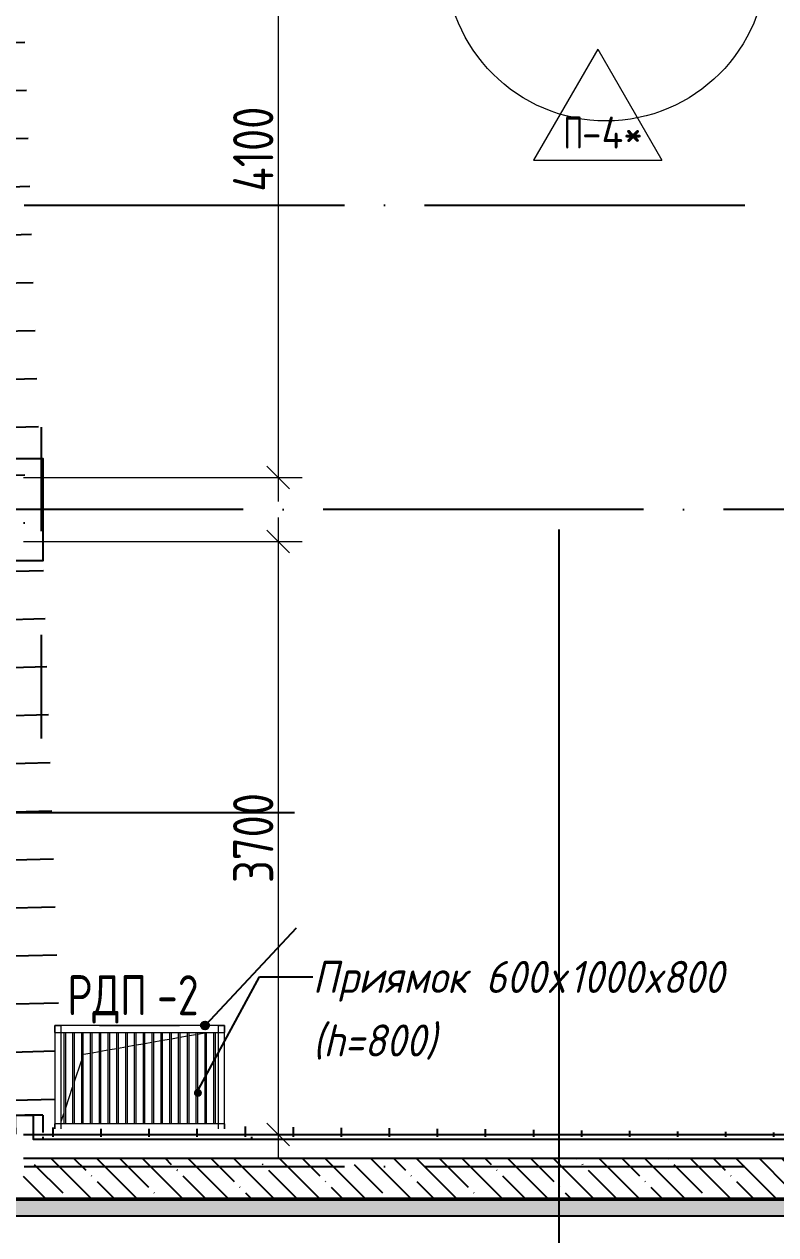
# Model space of a CAD drawing. Header units: millimetres. Extents: x -68946 to 288321, y -402657 to 324925.
# Drawn here: x 158210 to 162902, y 116795 to 124352 of the extents above; entities that cross this region are included whole.
import ezdxf

# ---------------------------------------------------------------- set-up
doc = ezdxf.new("R2010")
doc.units = ezdxf.units.MM
doc.linetypes.add('ADSK_Линия сетки', pattern=[2500, 2000, -250, 0, -250])
doc.layers.get('Defpoints').update_dxf_attribs({"color": 250})
for name, color, linetype, lineweight in [('A-ANNO-DIMS', 250, 'Continuous', 9), ('A-AREA-BNDY', 7, 'Continuous', 5), ('A-AREA-IDEN', 250, 'Continuous', 9), ('A-DETL-1', 250, 'Continuous', 53), ('A-FLOR-IDEN', 7, 'Continuous', 9), ('A-GENM', 7, 'Continuous', 9), ('A-GENM-IDEN', 250, 'Continuous', 9), ('A-WALL', 250, 'Continuous', 9), ('A-WALL-1', 250, 'Continuous', 50), ('A-WALL-2', 250, 'Continuous', 5), ('G-ANNO-SYMB-3', 250, 'Continuous', 9), ('G-ANNO-TEXT', 250, 'Continuous', 9), ('I-WALL', 7, 'Continuous', 9), ('I-WALL-1', 250, 'Continuous', 5), ('S-FNDN', 7, 'Continuous', 9), ('Оси-1', 250, 'ADSK_Линия сетки', 9)]:
    doc.layers.add(name, color=color, linetype=linetype, lineweight=lineweight)
doc.layers.add('A-FLOR-PATT-1', color=7, linetype='Continuous', lineweight=5, true_color=0xffffff)
doc.styles.add('GOST Common_1', font='', dxfattribs={"width": 0.9, "height": 250})
doc.styles.add('GOST Common_2', font='', dxfattribs={"width": 0.8, "height": 350})
doc.styles.add('ISOCPEUR', font='isocpeur.ttf', dxfattribs={"width": 0.8, "height": 100})
doc.styles.add('ISOCPEUR_1', font='isocpeur.ttf', dxfattribs={"width": 0.9, "height": 250})
doc.styles.add('ISOCPEUR_I', font='isocpeui.ttf', dxfattribs={"width": 0.9, "height": 12.5})
doc.styles.add('А3', font='ГОСТ тип А.ttf')
doc.styles.get('GOST Common_1').set_extended_font_data('GOST Common')
doc.styles.get('GOST Common_2').set_extended_font_data('GOST Common')
doc.dimstyles.new('ADSK_Основной_2_5_мм', dxfattribs={"dimscale": 304.8, "dimtxt": 0.824897, "dimasz": 0.463911, "dimexe": 0.492126, "dimexo": 0.001615, "dimgap": 0.098425, "dimtad": 1, "dimdec": 0, "dimlfac": 304.8, "dimdsep": 46, "dimtxsty": 'GOST Common_1', "dimblk1": 'OBLIQUE', "dimblk2": 'OBLIQUE', "dimsah": 1, "dimcen": 0.09, "dimdle": 0.492126, "dimazin": 0, "dimtfac": 1, "dimtdec": 4, "dimtix": 1, "dimtmove": 0, "dimatfit": 3, "dimfxl": 1, "dimtvp": 1, "dimtolj": 1, "dimtzin": 0, "dimlwd": 9, "dimlwe": 9, "dimarcsym": 2})

# ---------------------------------------------------------------- blocks, each defined once
blk = doc.blocks.new('230_Приямок стенки вертикально _Фунд_Плита_ - 230_Приямок стенки вертикально _Фунд_Плита_-33309263-АР1_Маркировочный план подвала_ Блок 2_ 3')
at = {"layer": 'S-FNDN'}
for p, q in [((88.3, 227.3), (131.8, 235)), ((143.3, 237.1), (186.7, 244.7)), ((198.3, 246.8), (241.7, 254.4)), ((253.3, 256.5), (296.7, 264.1)), ((308.3, 266.2), (351.7, 273.8)), ((363.3, 275.9), (406.7, 283.5)), ((-350, 150), (-308.2, 157.4)), ((-296.8, 159.4), (-253.2, 167.1)), ((-241.8, 169.1), (-198.2, 176.8)), ((-186.8, 178.8), (-143.2, 186.5)), ((-131.8, 188.5), (-88.2, 196.2)), ((-76.8, 198.2), (-33.2, 205.9)), ((-21.7, 207.9), (21.8, 215.6)), ((33.2, 217.6), (76.8, 225.3)), ((-406.5, -19.5), (-363.4, 109.7)), ((-351.5, 145.5), (-350, 150)), ((-461.5, -184.6), (-418.5, -55.5)), ((-490, -270), (-473.5, -220.5))]:
    blk.add_line(p, q, dxfattribs=at)
blk = doc.blocks.new('Решетка металлическая РМ-2 _1000x600_ - Решетка металлическая РМ-2 _1000x600_-V116-АР1_Маркировочный план подвала_ Блок 2_ 3')
at = {"layer": 'A-GENM'}
for p, q in [((0, 615), (0, 660)), ((1060, 660), (0, 660)), ((0, 660), (40, 660)), ((0, 660), (0, 14.8)), ((0, 615), (1060, 615)), ((40, 14.8), (40, 660)), ((56.5, 615), (56.5, 45)), ((68.5, 45), (68.5, 615)), ((111.5, 615), (111.5, 45)), ((123.5, 45), (123.5, 615)), ((166.5, 615), (166.5, 45)), ((178.5, 45), (178.5, 615)), ((221.5, 615), (221.5, 45)), ((233.5, 45), (233.5, 615)), ((276.5, 615), (276.5, 45)), ((288.5, 45), (288.5, 615)), ((331.5, 615), (331.5, 45)), ((343.5, 45), (343.5, 615)), ((386.5, 615), (386.5, 45)), ((398.5, 45), (398.5, 615)), ((441.5, 615), (441.5, 45)), ((453.5, 45), (453.5, 615)), ((496.5, 615), (496.5, 45)), ((508.5, 45), (508.5, 615)), ((551.5, 615), (551.5, 45)), ((563.5, 45), (563.5, 615)), ((606.5, 615), (606.5, 45)), ((618.5, 45), (618.5, 615)), ((661.5, 615), (661.5, 45)), ((673.5, 45), (673.5, 615)), ((716.5, 615), (716.5, 45)), ((728.5, 45), (728.5, 615)), ((771.5, 615), (771.5, 45)), ((783.5, 45), (783.5, 615)), ((826.5, 615), (826.5, 45)), ((838.5, 45), (838.5, 615)), ((881.5, 615), (881.5, 45)), ((893.5, 45), (893.5, 615)), ((936.5, 615), (936.5, 45)), ((948.5, 45), (948.5, 615)), ((991.5, 615), (991.5, 45)), ((1003.5, 45), (1003.5, 615)), ((1020, 660), (1060, 660)), ((1020, 660), (1020, 14.8)), ((1060, 14.8), (1060, 660)), ((1060, 660), (1060, 615)), ((0, 14.8), (0, 45)), ((1060, 45), (0, 45)), ((1060, 45), (1060, 14.8))]:
    blk.add_line(p, q, dxfattribs=at)
blk = doc.blocks.new('AAR_СКБ_Марка_Помещения - Номер-17325395-АР1_Маркировочный план подвала_ Блок 2_ 3')
at = {"layer": 'A-AREA-IDEN'}
blk.add_circle((0, 1.502), 4, dxfattribs=at)
blk = doc.blocks.new('_Oblique')
at = {"color": 0, "linetype": 'ByBlock', "lineweight": -2}
blk.add_line((-0.5, -0.5), (0.5, 0.5), dxfattribs=at)
blk = doc.blocks.new('*D5537')
at = {"layer": 'A-ANNO-DIMS', "color": 0, "lineweight": 9, "transparency": 16777216}
for p, q in [((159795.4, 121272.3), (159795.4, 117272.3)), ((158206.1, 121122.3), (159945.4, 121122.3)), ((158206.1, 117422.3), (159945.4, 117422.3))]:
    blk.add_line(p, q, dxfattribs=at)
at = {"layer": 'Defpoints', "color": 0, "transparency": 16777216}
for p in [(158205.6, 121122.3), (158205.6, 117422.3), (159795.4, 117422.3)]:
    blk.add_point(p, dxfattribs=at)
at = {"layer": 'A-ANNO-DIMS', "color": 0, "lineweight": 9, "transparency": 16777216, "xscale": 141.4, "yscale": 141.4, "zscale": 141.4}
for p, rotation in [((159795.4, 121122.3), 90), ((159795.4, 117422.3), 270)]:
    blk.add_blockref('_Oblique', p, dxfattribs=dict(at, rotation=rotation))
at = {"layer": 'A-ANNO-DIMS', "color": 0, "lineweight": 25, "transparency": 16777216, "insert": (159639.7, 119272.3), "char_height": 251.43, "width": 756.843, "attachment_point": 5, "rotation": 90, "style": 'А3'}
blk.add_mtext('\\A1;3700', dxfattribs=at)
blk = doc.blocks.new('*D5538')
at = {"layer": 'A-ANNO-DIMS', "color": 0, "lineweight": 9, "transparency": 16777216}
for p, q in [((159795.4, 125772.3), (159795.4, 121372.3)), ((158205.9, 125622.3), (159945.4, 125622.3)), ((158206.1, 121522.3), (159945.4, 121522.3))]:
    blk.add_line(p, q, dxfattribs=at)
at = {"layer": 'Defpoints', "color": 0, "transparency": 16777216}
for p in [(158205.4, 125622.3), (158205.6, 121522.3), (159795.4, 121522.3)]:
    blk.add_point(p, dxfattribs=at)
at = {"layer": 'A-ANNO-DIMS', "color": 0, "lineweight": 9, "transparency": 16777216, "xscale": 141.4, "yscale": 141.4, "zscale": 141.4}
for p, rotation in [((159795.4, 125622.3), 90), ((159795.4, 121522.3), 270)]:
    blk.add_blockref('_Oblique', p, dxfattribs=dict(at, rotation=rotation))
at = {"layer": 'A-ANNO-DIMS', "color": 0, "lineweight": 25, "transparency": 16777216, "insert": (159639.7, 123572.3), "char_height": 251.43, "width": 726.16, "attachment_point": 5, "rotation": 90, "style": 'А3'}
blk.add_mtext('\\A1;4100', dxfattribs=at)
blk = doc.blocks.new('AAR_СКБ_Марка_Перекрытия - Марка пола-17325028-АР1_Маркировочный план подвала_ Блок 2_ 3')
at = {"layer": 'A-FLOR-IDEN'}
for p, q in [((0, 6.932), (-4.002, 0)), ((0, 6.932), (4.002, 0)), ((-4.002, 0), (4.002, 0))]:
    blk.add_line(p, q, dxfattribs=at)
blk = doc.blocks.new('ADSK_Марка_Перемычка - Экземпляр_ADSK_Позиция-34100395-АР1_Маркировочный план подвала_ Блок 2_ 3')
at = {"layer": 'A-GENM-IDEN'}
blk.add_line((-2.5, 0), (2.5, 0), dxfattribs=at)

msp = doc.modelspace()

# ---------------------------------------------------------------- hatches: boundary and pattern name
at = {"layer": 'A-FLOR-PATT-1', "lineweight": 25}
h = msp.add_hatch(dxfattribs=at)
h.set_pattern_fill('FP_132', color=256, style=0, pattern_type=2)
h.set_pattern_definition([(1.506, (239676.48, 161493.3), (-7.6825, 299.8987), []), (91.468, (239676.48, 161493.3), (-296.0317, -7.7859), [])])
h.paths.add_polyline_path([(158145.9605, 117422.2725), (158214.7451, 117434.3562), (158214.7451, 117542.2725), (158325.5794, 117542.2725), (158325.5794, 117453.8269), (158400.5784, 117467.0023), (158400.5784, 118102.2725), (158429.5278, 118102.2725), (158325.5794, 121070.4198), (158325.5794, 121002.2725), (158214.7451, 121002.2725), (158214.7451, 121642.2725), (158305.5524, 121642.2725), (158166.1675, 125622.2765), (158060.5784, 125622.2765), (158060.5784, 121522.2725), (158205.5794, 121522.2725), (158205.5794, 121122.2725), (158060.5784, 121122.2725), (158060.5784, 117422.2725)])
h.paths.add_polyline_path([(158152.159, 126022.2765), (158060.5784, 128637.2731), (158060.5784, 126022.2765)])
h = msp.add_hatch(dxfattribs=at)
h.set_pattern_fill('FP_133', color=256, style=0, pattern_type=2)
h.set_pattern_definition([(90, (161690.57, 114114.67), (-300, 2e-14), []), (180, (161690.57, 114114.67), (-3e-14, -220.44), [])])
h.paths.add_polyline_path([(165305.5794, 117407.2731), (165305.5794, 117407.4384), (159460.5784, 117471.9415), (159460.5784, 117457.106), (158400.5784, 117457.106), (158400.5784, 117467.0023), (158325.5794, 117453.8269), (158325.5794, 117434.3562), (158214.7451, 117434.3562), (158145.9605, 117422.2725), (158205.5794, 117422.2725), (158205.5794, 117407.2731), (162404.6285, 117407.2731)])
at = {"layer": 'A-WALL', "lineweight": 25}
msp.add_hatch(color=256, dxfattribs=at).paths.add_polyline_path([(165705.5577, 117014.2731), (165705.5577, 117022.2725), (149255.6387, 117022.2731), (149255.6387, 117014.2731), (165305.5794, 117014.2731)])
at = {"layer": 'A-WALL-2', "lineweight": 25}
h = msp.add_hatch(dxfattribs=at)
h.set_pattern_fill('FP_3', color=256, style=0, pattern_type=2)
h.set_pattern_definition([(0, (12755.58, 117197.27), (120.968, 69.841), [80.645, -161.29]), (120, (12755.58, 117197.27), (-120.96808, 69.84086), [80.645, -161.29]), (60, (12755.58, 117197.27), (-8e-05, 139.68186), [0, -161.29, 80.645, 0])])
h.paths.add_polyline_path([(165705.5577, 116912.2731), (165713.5577, 116912.2731), (165713.5577, 117014.2731), (149247.6387, 117014.2731), (149247.6387, 116912.2731), (149255.6387, 116912.2731), (149255.6387, 116914.2731), (165705.5577, 116914.2731)])
at = {"layer": 'G-ANNO-TEXT', "lineweight": 25}
h = msp.add_hatch(color=256, dxfattribs=at)
edge = h.paths.add_edge_path()
edge.add_arc((159338.884, 118102.2725), 25, 0, 360)
h = msp.add_hatch(color=256, dxfattribs=at)
edge = h.paths.add_edge_path()
edge.add_arc((159294.4846, 117681.1863), 25, 0, 360)
at = {"layer": 'I-WALL-1', "lineweight": 25}
h = msp.add_hatch(dxfattribs=at)
h.set_pattern_fill('FP_1', color=256, style=0, pattern_type=2)
h.set_pattern_definition([(135, (12755.58, 117197.27), (-142.5612, -142.5612), []), (135, (12898.14, 117197.27), (-142.5612, -142.5612), [252.016, -50.403, 3.353, -47.05])])
h.paths.add_polyline_path([(165305.5784, 117022.2731), (165305.5784, 117272.2731), (158205.5784, 117272.2731), (158205.5784, 117022.2731), (162404.6285, 117022.2731)])

# ---------------------------------------------------------------- linework, layer by layer
at = {"lineweight": 25}
msp.add_line((159908.0814, 118709.1124), (159338.884, 118102.2725), dxfattribs=at)
at = {"layer": 'A-AREA-BNDY', "lineweight": 25, "flags": 128}
msp.add_lwpolyline([(165335.5577, 128652.2731), (158045.5784, 128652.2731), (158045.5784, 126142.2765), (158325.3913, 126142.2765), (158325.3913, 125502.2765), (158045.5784, 125502.2765), (158045.5784, 121642.2725), (158325.5794, 121642.2725), (158325.5794, 121002.2725), (158045.5784, 121002.2725), (158045.5784, 117542.2725), (158205.5794, 117542.2725), (158265.5794, 117542.2725), (158265.5794, 117392.2731), (165335.5577, 117392.2731)], dxfattribs=at)
at = {"layer": 'A-DETL-1', "lineweight": 25}
msp.add_line((165815.5577, 116912.2731), (149145.6387, 116912.2731), dxfattribs=at)
at = {"layer": 'A-WALL-1', "lineweight": 25}
for p, q in [((165305.5784, 117272.2731), (158205.5784, 117272.2731)), ((149247.6387, 117014.2731), (165713.5577, 117014.2731)), ((165305.5794, 117022.2731), (149255.6387, 117022.2731)), ((149145.6387, 116914.2731), (165815.5577, 116914.2731))]:
    msp.add_line(p, q, dxfattribs=at)
at = {"layer": 'G-ANNO-SYMB-3', "lineweight": 25}
for p, q in [((158318.7592, 121188.394), (158318.7592, 121836.0052)), ((161550.117, 116251.1459), (161550.117, 121198.8044)), ((158318.7592, 119893.1716), (158318.7592, 120540.7828)), ((156669.1983, 119430.8492), (159896.4329, 119430.8492))]:
    msp.add_line(p, q, dxfattribs=at)
at = {"layer": 'G-ANNO-TEXT', "lineweight": 25}
for p, q in [((159284.83, 117678.9846), (159679.2862, 118405.1105)), ((159679.2862, 118405.1105), (160011.0079, 118405.1105))]:
    msp.add_line(p, q, dxfattribs=at)
msp.add_circle((159338.884, 118102.2725), 25, dxfattribs=at)
at = {"layer": 'I-WALL', "lineweight": 25}
for p, q in [((158214.7451, 121642.2725), (158325.5794, 121642.2725)), ((158325.5794, 121642.2725), (158325.5794, 121002.2725)), ((158325.5794, 121002.2725), (158214.7451, 121002.2725)), ((158325.5794, 117542.2725), (158214.7451, 117542.2725)), ((158325.5794, 117542.2725), (158325.5794, 117434.3562)), ((158325.5794, 117407.2731), (158325.5794, 117392.2731)), ((158325.5794, 117392.2731), (165185.5794, 117392.2731))]:
    msp.add_line(p, q, dxfattribs=at)
at = {"layer": 'S-FNDN', "lineweight": 25}
msp.add_line((159630.5784, 117392.2731), (159630.5784, 117407.2731), dxfattribs=at)
at = {"layer": 'Оси-1', "lineweight": 25}
for p, q in [((78205.6799, 123222.2725), (169576.458, 123222.2725)), ((169576.458, 121322.3919), (112075.5784, 121322.3919)), ((78205.6799, 117222.2725), (169576.458, 117222.2725))]:
    msp.add_line(p, q, dxfattribs=at)

# ---------------------------------------------------------------- block references
at = {"layer": 'A-AREA-IDEN', "lineweight": 25, "xscale": 250, "yscale": 250, "zscale": 99.99999999999993}
msp.add_blockref('AAR_СКБ_Марка_Помещения - Номер-17325395-АР1_Маркировочный план подвала_ Блок 2_ 3', (161842.6283, 124373.1491), dxfattribs=at)
at = {"layer": 'A-FLOR-IDEN', "lineweight": 25, "xscale": 99.99999999999993, "yscale": 99.99999999999993, "zscale": 99.99999999999993}
msp.add_blockref('AAR_СКБ_Марка_Перекрытия - Марка пола-17325028-АР1_Маркировочный план подвала_ Блок 2_ 3', (161790.5681, 123504.2494), dxfattribs=at)
at = {"layer": 'A-GENM', "lineweight": 25}
msp.add_blockref('Решетка металлическая РМ-2 _1000x600_ - Решетка металлическая РМ-2 _1000x600_-V116-АР1_Маркировочный план подвала_ Блок 2_ 3', (158400.5784, 117442.2725), dxfattribs=at)
at = {"layer": 'A-GENM-IDEN', "lineweight": 25, "xscale": 99.99999999999993, "yscale": 99.99999999999993, "zscale": 99.99999999999993}
msp.add_blockref('ADSK_Марка_Перемычка - Экземпляр_ADSK_Позиция-34100395-АР1_Маркировочный план подвала_ Блок 2_ 3', (158930.5784, 118102.7029), dxfattribs=at)
at = {"layer": 'S-FNDN', "lineweight": 25}
msp.add_blockref('230_Приямок стенки вертикально _Фунд_Плита_ - 230_Приямок стенки вертикально _Фунд_Плита_-33309263-АР1_Маркировочный план подвала_ Блок 2_ 3', (158930.5784, 117772.2725), dxfattribs=at)

# ---------------------------------------------------------------- texts
at = {"layer": 'A-FLOR-IDEN', "lineweight": 25, "char_height": 200, "attachment_point": 1, "style": 'ISOCPEUR_1'}
for s, insert, width in [('\\fISOCPEUR|b0|i0|c204|p34|;\\W.7;П', (161576.2331, 123775.6352), 140.295312), ('-4*', (161691.9883, 123775.6352), 404.0505)]:
    msp.add_mtext(s, dxfattribs=dict(at, insert=insert, width=width))
at = {"layer": 'A-GENM-IDEN', "lineweight": 25, "char_height": 250, "attachment_point": 1, "style": 'GOST Common_2'}
for s, insert, width in [('РДП', (158479.3976, 118415.8403), 678.227625), ('-2', (159038.9913, 118415.8403), 389.620125)]:
    msp.add_mtext(s, dxfattribs=dict(at, insert=insert, width=width))
at = {"layer": 'G-ANNO-TEXT', "lineweight": 25, "char_height": 200, "attachment_point": 1, "style": 'ISOCPEUR_I'}
for s, insert, width in [('Приямок', (160011.0079, 118505.1105), 1168.860375), (' 600', (160975.4141, 118505.1105), 613.290937), ('1000x800 ', (161612.3985, 118505.1105), 1363.670437), ('\\fISOCPEUR|b0|i1|c204|p34|;\\W.9;х', (161481.4298, 118505.1105), 158.734125), ('(h=800)', (160011.0079, 118108.2355), 981.2655)]:
    msp.add_mtext(s, dxfattribs=dict(at, insert=insert, width=width))

# ---------------------------------------------------------------- dimensions: what is measured, and where the dimension line sits
at = {"layer": 'A-ANNO-DIMS', "lineweight": 25}
for base, p1, p2, override, picture, middle in [((159795.444, 121522.2725), (158205.3913, 125622.2765), (158205.5794, 121522.2725), {"dimlfac": 1, "dimpost": '<>', "dimtxsty": 'А3', "dimfxl": 4100.003961}, '*D5538', (159639.7296, 123572.2745)), ((159795.444, 117422.2725), (158205.5794, 121122.2725), (158205.5794, 117422.2725), {"dimlfac": 1, "dimpost": '<>', "dimtxsty": 'А3', "dimfxl": 3700}, '*D5537', (159639.7296, 119272.2725))]:
    dim = msp.add_linear_dim(base=base, p1=p1, p2=p2, angle=90, dimstyle='ADSK_Основной_2_5_мм', override=override, dxfattribs=at)
    dim.commit()
    dim.dimension.update_dxf_attribs({"geometry": picture, "text_midpoint": middle})

# ---------------------------------------------------------------- next in the draw order: texts
at = {"layer": 'A-AREA-IDEN', "lineweight": 25, "insert": (161368.0411, 124887.2912), "char_height": 450, "width": 858.607312, "attachment_point": 1, "style": 'ISOCPEUR', "bg_fill": 3, "box_fill_scale": 1.5, "bg_fill_color": 256, "bg_fill_transparency": 0}
msp.add_mtext('0.008', dxfattribs=at)

doc.saveas('drawing.dxf')
